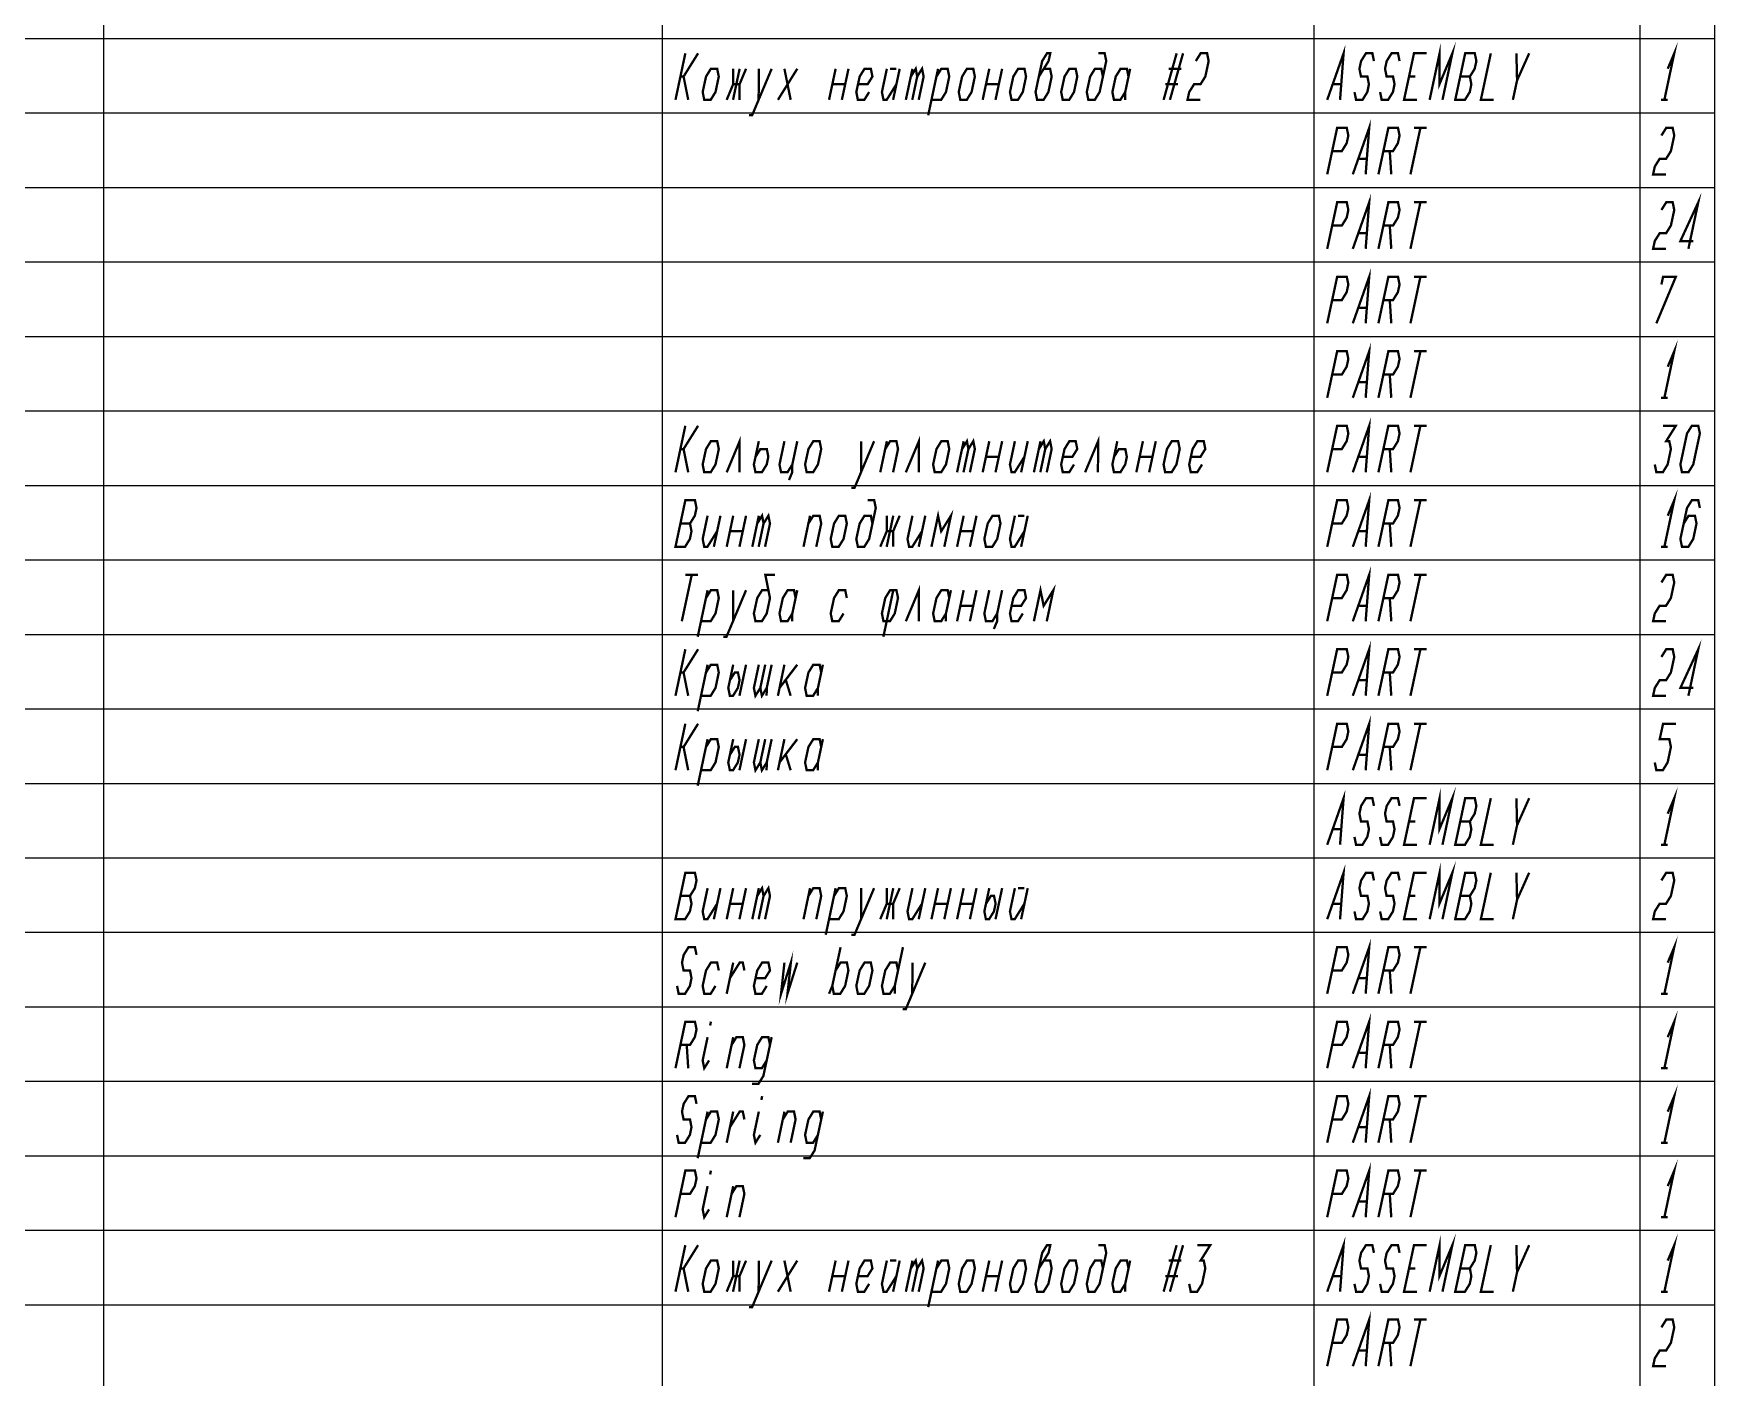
# Model space of a CAD drawing. Header units: millimetres. Extents: x -156 to 206, y -956 to 292.
# Drawn here: x 24.5 to 205, y -339.8 to -195.4 of the extents above; entities that cross this region are included whole.
import ezdxf

# ---------------------------------------------------------------- set-up
doc = ezdxf.new("R2010")
doc.units = ezdxf.units.MM
doc.header["$LTSCALE"] = 19.36
doc.layers.get('0').update_dxf_attribs({"linetype": 'CONTINUOUS'})

msp = doc.modelspace()

# ---------------------------------------------------------------- linework, layer by layer
at = {"color": 7, "linetype": 'CONTINUOUS'}
for p, q in [((92, 292), (92, -956)), ((162, 292), (162, -956)), ((197, 292), (197, -956)), ((205, 292), (205, -956)), ((32, 268), (32, -956)), ((205, -196), (-156, -196)), ((205, -204), (-156, -204)), ((205, -212), (-156, -212)), ((205, -220), (-156, -220)), ((205, -228), (-156, -228)), ((205, -236), (-156, -236)), ((205, -244), (-156, -244)), ((205, -252), (-156, -252)), ((205, -260), (-156, -260)), ((205, -268), (-156, -268)), ((205, -276), (-156, -276)), ((205, -284), (-156, -284)), ((205, -292), (-156, -292)), ((205, -300), (-156, -300)), ((205, -308), (-156, -308)), ((205, -316), (-156, -316)), ((205, -324), (-156, -324)), ((205, -332), (-156, -332))]:
    msp.add_line(p, q, dxfattribs=at)
at = {"color": 2, "linetype": 'CONTINUOUS', "const_width": 0.25}
for points in [[(163.42, -202.56), (165.18, -197.56), (164.8, -202.56)], [(174.42, -202.56), (175.49, -197.56), (175.47, -200.89), (176.86, -197.56), (175.8, -202.56)], [(199.99, -199.22), (200.69, -197.56), (199.63, -202.56)], [(93.43, -202.56), (94.49, -197.56)], [(93.96, -200.06), (94.3, -200.06), (95.86, -197.56)], [(132.46, -200.06), (133.5, -198.39), (133.68, -197.56), (133.33, -197.56), (132.81, -198.39), (132.1, -201.72), (132.27, -202.56), (132.96, -202.56), (133.48, -201.72), (133.83, -200.06), (133.66, -199.22), (132.98, -199.22)], [(139.33, -200.06), (139.16, -199.22), (138.48, -199.22), (137.96, -200.06), (137.6, -201.72), (137.77, -202.56), (138.46, -202.56), (138.98, -201.72), (139.69, -198.39), (139.52, -197.56), (138.83, -197.56)], [(145.85, -202.56), (147.25, -197.56)], [(146.53, -202.56), (147.94, -197.56)], [(149.31, -198.39), (149.83, -197.56), (150.52, -197.56), (150.69, -198.39), (150.33, -200.06), (149.81, -200.89), (149.12, -200.89), (148.6, -201.72), (148.42, -202.56), (149.8, -202.56)], [(166.35, -201.72), (166.52, -202.56), (167.21, -202.56), (167.73, -201.72), (167.9, -200.89), (167.74, -200.06), (167.05, -200.06), (166.88, -199.22), (167.06, -198.39), (167.58, -197.56), (168.27, -197.56), (168.44, -198.39)], [(169.1, -201.72), (169.27, -202.56), (169.96, -202.56), (170.48, -201.72), (170.65, -200.89), (170.49, -200.06), (169.8, -200.06), (169.63, -199.22), (169.81, -198.39), (170.33, -197.56), (171.02, -197.56), (171.19, -198.39)], [(174.11, -197.56), (172.74, -197.56), (171.67, -202.56), (173.05, -202.56)], [(177.17, -202.56), (178.21, -202.56), (178.73, -201.72), (178.9, -200.89), (178.74, -200.06), (179.26, -199.22), (179.44, -198.39), (179.27, -197.56), (178.24, -197.56), (177.17, -202.56)], [(180.99, -197.56), (179.92, -202.56), (181.3, -202.56)], [(183.74, -197.56), (183.81, -200.47), (185.11, -197.56)], [(94.8, -202.56), (94.3, -200.06)], [(96.35, -201.72), (96.52, -202.56), (97.21, -202.56), (97.73, -201.72), (98.08, -200.06), (97.91, -199.22), (97.23, -199.22), (96.71, -200.06), (96.35, -201.72)], [(98.93, -202.56), (99.62, -200.89), (99.63, -199.22)], [(100.32, -199.22), (99.61, -202.56)], [(101.01, -199.22), (100.31, -200.89), (100.3, -202.56)], [(101.32, -204.22), (101.66, -204.22), (103.76, -199.22)], [(102.38, -199.22), (102.36, -202.56)], [(104.43, -202.56), (106.51, -199.22)], [(105.13, -199.22), (105.8, -202.56)], [(109.92, -202.56), (110.63, -199.22)], [(112.01, -199.22), (111.3, -202.56)], [(113.03, -200.89), (114.06, -200.89), (114.58, -200.06), (114.41, -199.22), (113.73, -199.22), (113.21, -200.06), (112.85, -201.72), (113.02, -202.56), (113.71, -202.56), (114.23, -201.72)], [(116.13, -199.22), (115.6, -201.72), (115.77, -202.56), (116.11, -202.56), (117.15, -200.89)], [(116.48, -199.22), (117.16, -199.22)], [(117.51, -199.22), (116.8, -202.56)], [(118.17, -202.56), (118.88, -199.22)], [(118.71, -200.06), (119.23, -199.22), (119.39, -200.06), (118.86, -202.56)], [(119.39, -200.06), (119.91, -199.22), (120.08, -200.06), (119.55, -202.56)], [(120.57, -204.22), (121.63, -199.22)], [(120.92, -202.56), (121.96, -202.56), (122.48, -201.72), (122.83, -200.06), (122.66, -199.22), (121.98, -199.22), (121.46, -200.06)], [(123.85, -201.72), (124.02, -202.56), (124.71, -202.56), (125.23, -201.72), (125.58, -200.06), (125.41, -199.22), (124.73, -199.22), (124.21, -200.06), (123.85, -201.72)], [(126.42, -202.56), (127.13, -199.22)], [(128.51, -199.22), (127.8, -202.56)], [(129.35, -201.72), (129.52, -202.56), (130.21, -202.56), (130.73, -201.72), (131.08, -200.06), (130.91, -199.22), (130.23, -199.22), (129.71, -200.06), (129.35, -201.72)], [(134.85, -201.72), (135.02, -202.56), (135.71, -202.56), (136.23, -201.72), (136.58, -200.06), (136.41, -199.22), (135.73, -199.22), (135.21, -200.06), (134.85, -201.72)], [(142.08, -200.06), (141.91, -199.22), (141.23, -199.22), (140.71, -200.06), (140.35, -201.72), (140.52, -202.56), (141.21, -202.56), (141.73, -201.72)], [(142.26, -199.22), (141.73, -201.72), (141.72, -202.56)], [(146.38, -199.22), (147.76, -199.22)], [(172.21, -200.06), (172.89, -200.06)], [(177.71, -200.06), (178.74, -200.06)], [(183.81, -200.47), (183.36, -202.56)], [(99.62, -200.89), (100.31, -200.89)], [(110.28, -200.89), (111.65, -200.89)], [(126.78, -200.89), (128.15, -200.89)], [(146.03, -200.89), (147.4, -200.89)], [(164.12, -200.89), (164.81, -200.89)], [(199.28, -202.56), (199.97, -202.56)], [(163.42, -210.56), (164.49, -205.56), (165.52, -205.56), (165.69, -206.39), (165.51, -207.22), (164.99, -208.06), (163.96, -208.06)], [(166.17, -210.56), (167.93, -205.56), (167.55, -210.56)], [(168.92, -210.56), (169.99, -205.56), (171.02, -205.56), (171.19, -206.39), (171.01, -207.22), (170.49, -208.06), (169.46, -208.06)], [(173.43, -205.56), (172.36, -210.56)], [(172.74, -205.56), (174.11, -205.56)], [(199.31, -206.39), (199.83, -205.56), (200.52, -205.56), (200.69, -206.39), (200.33, -208.06), (199.81, -208.89), (199.12, -208.89), (198.6, -209.72), (198.42, -210.56), (199.8, -210.56)], [(166.87, -208.89), (167.56, -208.89)], [(170.14, -208.06), (170.3, -210.56)], [(166.17, -218.56), (167.93, -213.56), (167.55, -218.56)], [(202.21, -218.56), (203.27, -213.56), (201.35, -217.72), (202.73, -217.72)], [(163.42, -218.56), (164.49, -213.56), (165.52, -213.56), (165.69, -214.39), (165.51, -215.22), (164.99, -216.06), (163.96, -216.06)], [(168.92, -218.56), (169.99, -213.56), (171.02, -213.56), (171.19, -214.39), (171.01, -215.22), (170.49, -216.06), (169.46, -216.06)], [(173.43, -213.56), (172.36, -218.56)], [(172.74, -213.56), (174.11, -213.56)], [(199.31, -214.39), (199.83, -213.56), (200.52, -213.56), (200.69, -214.39), (200.33, -216.06), (199.81, -216.89), (199.12, -216.89), (198.6, -217.72), (198.42, -218.56), (199.8, -218.56)], [(170.14, -216.06), (170.3, -218.56)], [(166.87, -216.89), (167.56, -216.89)], [(163.42, -226.56), (164.49, -221.56), (165.52, -221.56), (165.69, -222.39), (165.51, -223.22), (164.99, -224.06), (163.96, -224.06)], [(166.17, -226.56), (167.93, -221.56), (167.55, -226.56)], [(168.92, -226.56), (169.99, -221.56), (171.02, -221.56), (171.19, -222.39), (171.01, -223.22), (170.49, -224.06), (169.46, -224.06)], [(173.43, -221.56), (172.36, -226.56)], [(172.74, -221.56), (174.11, -221.56)], [(198.77, -226.56), (200.86, -221.56), (199.49, -221.56), (199.31, -222.39)], [(166.87, -224.89), (167.56, -224.89)], [(170.14, -224.06), (170.3, -226.56)], [(166.17, -234.56), (167.93, -229.56), (167.55, -234.56)], [(199.99, -231.22), (200.69, -229.56), (199.63, -234.56)], [(163.42, -234.56), (164.49, -229.56), (165.52, -229.56), (165.69, -230.39), (165.51, -231.22), (164.99, -232.06), (163.96, -232.06)], [(168.92, -234.56), (169.99, -229.56), (171.02, -229.56), (171.19, -230.39), (171.01, -231.22), (170.49, -232.06), (169.46, -232.06)], [(173.43, -229.56), (172.36, -234.56)], [(172.74, -229.56), (174.11, -229.56)], [(166.87, -232.89), (167.56, -232.89)], [(170.14, -232.06), (170.3, -234.56)], [(199.28, -234.56), (199.97, -234.56)], [(93.43, -242.56), (94.49, -237.56)], [(93.96, -240.06), (94.3, -240.06), (95.86, -237.56)], [(163.42, -242.56), (164.49, -237.56), (165.52, -237.56), (165.69, -238.39), (165.51, -239.22), (164.99, -240.06), (163.96, -240.06)], [(166.17, -242.56), (167.93, -237.56), (167.55, -242.56)], [(168.92, -242.56), (169.99, -237.56), (171.02, -237.56), (171.19, -238.39), (171.01, -239.22), (170.49, -240.06), (169.46, -240.06)], [(173.43, -237.56), (172.36, -242.56)], [(172.74, -237.56), (174.11, -237.56)], [(199.49, -237.56), (200.86, -237.56), (199.82, -239.22), (200.16, -239.22), (200.33, -240.06), (199.98, -241.72), (199.46, -242.56), (198.77, -242.56), (198.6, -241.72)], [(201.52, -242.56), (201.35, -241.72), (202.06, -238.39), (202.58, -237.56), (203.27, -237.56), (203.44, -238.39), (202.73, -241.72), (202.21, -242.56), (201.52, -242.56)], [(94.8, -242.56), (94.3, -240.06)], [(96.35, -241.72), (96.52, -242.56), (97.21, -242.56), (97.73, -241.72), (98.08, -240.06), (97.91, -239.22), (97.23, -239.22), (96.71, -240.06), (96.35, -241.72)], [(98.93, -242.56), (100.32, -239.22), (100.3, -242.56)], [(102.38, -239.22), (101.85, -241.72), (102.02, -242.56), (102.71, -242.56), (103.23, -241.72), (103.4, -240.89), (103.24, -240.06), (102.55, -240.06), (102.03, -240.89)], [(105.13, -239.22), (104.6, -241.72), (104.77, -242.56), (105.46, -242.56), (105.98, -241.72), (105.97, -242.56), (105.62, -243.39)], [(106.51, -239.22), (105.98, -241.72)], [(107.35, -241.72), (107.52, -242.56), (108.21, -242.56), (108.73, -241.72), (109.08, -240.06), (108.91, -239.22), (108.23, -239.22), (107.71, -240.06), (107.35, -241.72)], [(112.32, -244.22), (112.66, -244.22), (114.76, -239.22)], [(113.38, -239.22), (113.36, -242.56)], [(115.42, -242.56), (116.13, -239.22)], [(115.96, -240.06), (116.48, -239.22), (117.16, -239.22), (117.33, -240.06), (116.8, -242.56)], [(118.17, -242.56), (119.57, -239.22), (119.55, -242.56)], [(121.1, -241.72), (121.27, -242.56), (121.96, -242.56), (122.48, -241.72), (122.83, -240.06), (122.66, -239.22), (121.98, -239.22), (121.46, -240.06), (121.1, -241.72)], [(123.67, -242.56), (124.38, -239.22)], [(124.21, -240.06), (124.73, -239.22), (124.89, -240.06), (124.36, -242.56)], [(124.89, -240.06), (125.41, -239.22), (125.58, -240.06), (125.05, -242.56)], [(126.42, -242.56), (127.13, -239.22)], [(128.51, -239.22), (127.8, -242.56)], [(129.88, -239.22), (129.35, -241.72), (129.52, -242.56), (129.86, -242.56), (130.9, -240.89)], [(131.26, -239.22), (130.55, -242.56)], [(131.92, -242.56), (132.63, -239.22)], [(132.46, -240.06), (132.98, -239.22), (133.14, -240.06), (132.61, -242.56)], [(133.14, -240.06), (133.66, -239.22), (133.83, -240.06), (133.3, -242.56)], [(135.03, -240.89), (136.06, -240.89), (136.58, -240.06), (136.41, -239.22), (135.73, -239.22), (135.21, -240.06), (134.85, -241.72), (135.02, -242.56), (135.71, -242.56), (136.23, -241.72)], [(137.42, -242.56), (138.82, -239.22), (138.8, -242.56)], [(140.88, -239.22), (140.35, -241.72), (140.52, -242.56), (141.21, -242.56), (141.73, -241.72), (141.9, -240.89), (141.74, -240.06), (141.05, -240.06), (140.53, -240.89)], [(142.92, -242.56), (143.63, -239.22)], [(145.01, -239.22), (144.3, -242.56)], [(145.85, -241.72), (146.02, -242.56), (146.71, -242.56), (147.23, -241.72), (147.58, -240.06), (147.41, -239.22), (146.73, -239.22), (146.21, -240.06), (145.85, -241.72)], [(148.78, -240.89), (149.81, -240.89), (150.33, -240.06), (150.16, -239.22), (149.48, -239.22), (148.96, -240.06), (148.6, -241.72), (148.77, -242.56), (149.46, -242.56), (149.98, -241.72)], [(170.14, -240.06), (170.3, -242.56)], [(126.78, -240.89), (128.15, -240.89)], [(143.28, -240.89), (144.65, -240.89)], [(166.87, -240.89), (167.56, -240.89)], [(93.43, -250.56), (94.46, -250.56), (94.98, -249.72), (95.15, -248.89), (94.99, -248.06), (95.51, -247.22), (95.69, -246.39), (95.52, -245.56), (94.49, -245.56), (93.43, -250.56)], [(114.58, -248.06), (114.41, -247.22), (113.73, -247.22), (113.21, -248.06), (112.85, -249.72), (113.02, -250.56), (113.71, -250.56), (114.23, -249.72), (114.94, -246.39), (114.77, -245.56), (114.08, -245.56)], [(163.42, -250.56), (164.49, -245.56), (165.52, -245.56), (165.69, -246.39), (165.51, -247.22), (164.99, -248.06), (163.96, -248.06)], [(166.17, -250.56), (167.93, -245.56), (167.55, -250.56)], [(168.92, -250.56), (169.99, -245.56), (171.02, -245.56), (171.19, -246.39), (171.01, -247.22), (170.49, -248.06), (169.46, -248.06)], [(173.43, -245.56), (172.36, -250.56)], [(172.74, -245.56), (174.11, -245.56)], [(199.99, -247.22), (200.69, -245.56), (199.63, -250.56)], [(203.44, -246.39), (203.27, -245.56), (202.58, -245.56), (202.06, -246.39), (201.35, -249.72), (201.52, -250.56), (202.21, -250.56), (202.73, -249.72), (203.08, -248.06), (202.91, -247.22), (202.23, -247.22), (201.71, -248.06)], [(96.88, -247.22), (96.35, -249.72), (96.52, -250.56), (96.86, -250.56), (97.9, -248.89)], [(98.26, -247.22), (97.55, -250.56)], [(98.93, -250.56), (99.63, -247.22)], [(101.01, -247.22), (100.3, -250.56)], [(101.68, -250.56), (102.38, -247.22)], [(102.21, -248.06), (102.73, -247.22), (102.89, -248.06), (102.36, -250.56)], [(102.89, -248.06), (103.41, -247.22), (103.58, -248.06), (103.05, -250.56)], [(107.18, -250.56), (107.88, -247.22)], [(107.71, -248.06), (108.23, -247.22), (108.91, -247.22), (109.08, -248.06), (108.55, -250.56)], [(110.1, -249.72), (110.27, -250.56), (110.96, -250.56), (111.48, -249.72), (111.83, -248.06), (111.66, -247.22), (110.98, -247.22), (110.46, -248.06), (110.1, -249.72)], [(115.42, -250.56), (116.12, -248.89), (116.13, -247.22)], [(116.82, -247.22), (116.11, -250.56)], [(117.51, -247.22), (116.81, -248.89), (116.8, -250.56)], [(118.88, -247.22), (118.35, -249.72), (118.52, -250.56), (118.86, -250.56), (119.9, -248.89)], [(120.26, -247.22), (119.55, -250.56)], [(120.92, -250.56), (121.63, -247.22), (121.97, -248.89), (123.01, -247.22), (122.3, -250.56)], [(123.67, -250.56), (124.38, -247.22)], [(125.76, -247.22), (125.05, -250.56)], [(126.6, -249.72), (126.77, -250.56), (127.46, -250.56), (127.98, -249.72), (128.33, -248.06), (128.16, -247.22), (127.48, -247.22), (126.96, -248.06), (126.6, -249.72)], [(129.88, -247.22), (129.35, -249.72), (129.52, -250.56), (129.86, -250.56), (130.9, -248.89)], [(130.23, -247.22), (130.91, -247.22)], [(131.26, -247.22), (130.55, -250.56)], [(93.96, -248.06), (94.99, -248.06)], [(99.28, -248.89), (100.65, -248.89)], [(116.12, -248.89), (116.81, -248.89)], [(124.03, -248.89), (125.4, -248.89)], [(166.87, -248.89), (167.56, -248.89)], [(170.14, -248.06), (170.3, -250.56)], [(199.28, -250.56), (199.97, -250.56)], [(166.17, -258.56), (167.93, -253.56), (167.55, -258.56)], [(95.18, -253.56), (94.11, -258.56)], [(94.49, -253.56), (95.86, -253.56)], [(103.41, -255.22), (102.73, -255.22), (102.21, -256.06), (101.85, -257.72), (102.02, -258.56), (102.71, -258.56), (103.23, -257.72), (103.58, -256.06), (103.08, -253.56), (104.11, -253.56)], [(163.42, -258.56), (164.49, -253.56), (165.52, -253.56), (165.69, -254.39), (165.51, -255.22), (164.99, -256.06), (163.96, -256.06)], [(168.92, -258.56), (169.99, -253.56), (171.02, -253.56), (171.19, -254.39), (171.01, -255.22), (170.49, -256.06), (169.46, -256.06)], [(173.43, -253.56), (172.36, -258.56)], [(172.74, -253.56), (174.11, -253.56)], [(199.31, -254.39), (199.83, -253.56), (200.52, -253.56), (200.69, -254.39), (200.33, -256.06), (199.81, -256.89), (199.12, -256.89), (198.6, -257.72), (198.42, -258.56), (199.8, -258.56)], [(95.82, -260.22), (96.88, -255.22)], [(96.18, -258.56), (97.21, -258.56), (97.73, -257.72), (98.08, -256.06), (97.91, -255.22), (97.23, -255.22), (96.71, -256.06)], [(98.57, -260.22), (98.91, -260.22), (101.01, -255.22)], [(99.63, -255.22), (99.61, -258.56)], [(106.33, -256.06), (106.16, -255.22), (105.48, -255.22), (104.96, -256.06), (104.6, -257.72), (104.77, -258.56), (105.46, -258.56), (105.98, -257.72)], [(106.51, -255.22), (105.98, -257.72), (105.97, -258.56)], [(111.83, -256.06), (111.66, -255.22), (110.98, -255.22), (110.46, -256.06), (110.1, -257.72), (110.27, -258.56), (110.96, -258.56), (111.48, -257.72)], [(115.6, -257.72), (115.77, -258.56), (116.46, -258.56), (116.98, -257.72), (117.33, -256.06), (117.16, -255.22), (116.48, -255.22), (115.96, -256.06), (115.6, -257.72)], [(116.82, -255.22), (115.76, -260.22)], [(118.17, -258.56), (119.57, -255.22), (119.55, -258.56)], [(122.83, -256.06), (122.66, -255.22), (121.98, -255.22), (121.46, -256.06), (121.1, -257.72), (121.27, -258.56), (121.96, -258.56), (122.48, -257.72)], [(123.01, -255.22), (122.48, -257.72), (122.47, -258.56)], [(123.67, -258.56), (124.38, -255.22)], [(125.76, -255.22), (125.05, -258.56)], [(127.13, -255.22), (126.6, -257.72), (126.77, -258.56), (127.46, -258.56), (127.98, -257.72), (127.97, -258.56), (127.62, -259.39)], [(128.51, -255.22), (127.98, -257.72)], [(129.53, -256.89), (130.56, -256.89), (131.08, -256.06), (130.91, -255.22), (130.23, -255.22), (129.71, -256.06), (129.35, -257.72), (129.52, -258.56), (130.21, -258.56), (130.73, -257.72)], [(131.92, -258.56), (132.63, -255.22), (132.97, -256.89), (134.01, -255.22), (133.3, -258.56)], [(170.14, -256.06), (170.3, -258.56)], [(124.03, -256.89), (125.4, -256.89)], [(166.87, -256.89), (167.56, -256.89)], [(93.43, -266.56), (94.49, -261.56)], [(93.96, -264.06), (94.3, -264.06), (95.86, -261.56)], [(163.42, -266.56), (164.49, -261.56), (165.52, -261.56), (165.69, -262.39), (165.51, -263.22), (164.99, -264.06), (163.96, -264.06)], [(166.17, -266.56), (167.93, -261.56), (167.55, -266.56)], [(168.92, -266.56), (169.99, -261.56), (171.02, -261.56), (171.19, -262.39), (171.01, -263.22), (170.49, -264.06), (169.46, -264.06)], [(173.43, -261.56), (172.36, -266.56)], [(172.74, -261.56), (174.11, -261.56)], [(199.31, -262.39), (199.83, -261.56), (200.52, -261.56), (200.69, -262.39), (200.33, -264.06), (199.81, -264.89), (199.12, -264.89), (198.6, -265.72), (198.42, -266.56), (199.8, -266.56)], [(202.21, -266.56), (203.27, -261.56), (201.35, -265.72), (202.73, -265.72)], [(95.82, -268.22), (96.88, -263.22)], [(96.18, -266.56), (97.21, -266.56), (97.73, -265.72), (98.08, -264.06), (97.91, -263.22), (97.23, -263.22), (96.71, -264.06)], [(99.63, -263.22), (99.1, -265.72), (99.27, -266.56), (99.61, -266.56), (100.13, -265.72), (100.31, -264.89), (100.14, -264.06), (99.8, -264.06), (99.28, -264.89)], [(101.01, -263.22), (100.3, -266.56)], [(102.38, -263.22), (101.85, -265.72), (102.02, -266.56), (102.54, -265.72), (102.71, -266.56), (103.23, -265.72), (103.76, -263.22)], [(103.07, -263.22), (102.54, -265.72)], [(105.13, -263.22), (104.43, -266.56)], [(104.6, -265.72), (106.51, -263.22)], [(109.08, -264.06), (108.91, -263.22), (108.23, -263.22), (107.71, -264.06), (107.35, -265.72), (107.52, -266.56), (108.21, -266.56), (108.73, -265.72)], [(109.26, -263.22), (108.73, -265.72), (108.72, -266.56)], [(94.8, -266.56), (94.3, -264.06)], [(105.29, -264.89), (105.8, -266.56)], [(166.87, -264.89), (167.56, -264.89)], [(170.14, -264.06), (170.3, -266.56)], [(103.23, -265.72), (103.22, -266.56)], [(166.17, -274.56), (167.93, -269.56), (167.55, -274.56)], [(93.43, -274.56), (94.49, -269.56)], [(93.96, -272.06), (94.3, -272.06), (95.86, -269.56)], [(163.42, -274.56), (164.49, -269.56), (165.52, -269.56), (165.69, -270.39), (165.51, -271.22), (164.99, -272.06), (163.96, -272.06)], [(168.92, -274.56), (169.99, -269.56), (171.02, -269.56), (171.19, -270.39), (171.01, -271.22), (170.49, -272.06), (169.46, -272.06)], [(173.43, -269.56), (172.36, -274.56)], [(172.74, -269.56), (174.11, -269.56)], [(198.6, -273.72), (198.77, -274.56), (199.46, -274.56), (199.98, -273.72), (200.33, -272.06), (200.16, -271.22), (199.13, -271.22), (199.49, -269.56), (200.86, -269.56)], [(94.8, -274.56), (94.3, -272.06)], [(95.82, -276.22), (96.88, -271.22)], [(96.18, -274.56), (97.21, -274.56), (97.73, -273.72), (98.08, -272.06), (97.91, -271.22), (97.23, -271.22), (96.71, -272.06)], [(99.63, -271.22), (99.1, -273.72), (99.27, -274.56), (99.61, -274.56), (100.13, -273.72), (100.31, -272.89), (100.14, -272.06), (99.8, -272.06), (99.28, -272.89)], [(101.01, -271.22), (100.3, -274.56)], [(102.38, -271.22), (101.85, -273.72), (102.02, -274.56), (102.54, -273.72), (102.71, -274.56), (103.23, -273.72), (103.76, -271.22)], [(103.07, -271.22), (102.54, -273.72)], [(105.13, -271.22), (104.43, -274.56)], [(104.6, -273.72), (106.51, -271.22)], [(109.08, -272.06), (108.91, -271.22), (108.23, -271.22), (107.71, -272.06), (107.35, -273.72), (107.52, -274.56), (108.21, -274.56), (108.73, -273.72)], [(109.26, -271.22), (108.73, -273.72), (108.72, -274.56)], [(170.14, -272.06), (170.3, -274.56)], [(103.23, -273.72), (103.22, -274.56)], [(105.29, -272.89), (105.8, -274.56)], [(166.87, -272.89), (167.56, -272.89)], [(163.42, -282.56), (165.18, -277.56), (164.8, -282.56)], [(166.35, -281.72), (166.52, -282.56), (167.21, -282.56), (167.73, -281.72), (167.9, -280.89), (167.74, -280.06), (167.05, -280.06), (166.88, -279.22), (167.06, -278.39), (167.58, -277.56), (168.27, -277.56), (168.44, -278.39)], [(169.1, -281.72), (169.27, -282.56), (169.96, -282.56), (170.48, -281.72), (170.65, -280.89), (170.49, -280.06), (169.8, -280.06), (169.63, -279.22), (169.81, -278.39), (170.33, -277.56), (171.02, -277.56), (171.19, -278.39)], [(174.11, -277.56), (172.74, -277.56), (171.67, -282.56), (173.05, -282.56)], [(174.42, -282.56), (175.49, -277.56), (175.47, -280.89), (176.86, -277.56), (175.8, -282.56)], [(177.17, -282.56), (178.21, -282.56), (178.73, -281.72), (178.9, -280.89), (178.74, -280.06), (179.26, -279.22), (179.44, -278.39), (179.27, -277.56), (178.24, -277.56), (177.17, -282.56)], [(180.99, -277.56), (179.92, -282.56), (181.3, -282.56)], [(183.74, -277.56), (183.81, -280.47), (185.11, -277.56)], [(199.99, -279.22), (200.69, -277.56), (199.63, -282.56)], [(164.12, -280.89), (164.81, -280.89)], [(172.21, -280.06), (172.89, -280.06)], [(177.71, -280.06), (178.74, -280.06)], [(183.81, -280.47), (183.36, -282.56)], [(199.28, -282.56), (199.97, -282.56)], [(163.42, -290.56), (165.18, -285.56), (164.8, -290.56)], [(174.42, -290.56), (175.49, -285.56), (175.47, -288.89), (176.86, -285.56), (175.8, -290.56)], [(93.43, -290.56), (94.46, -290.56), (94.98, -289.72), (95.15, -288.89), (94.99, -288.06), (95.51, -287.22), (95.69, -286.39), (95.52, -285.56), (94.49, -285.56), (93.43, -290.56)], [(102.21, -288.06), (102.73, -287.22), (102.89, -288.06), (102.36, -290.56)], [(102.89, -288.06), (103.41, -287.22), (103.58, -288.06), (103.05, -290.56)], [(166.35, -289.72), (166.52, -290.56), (167.21, -290.56), (167.73, -289.72), (167.9, -288.89), (167.74, -288.06), (167.05, -288.06), (166.88, -287.22), (167.06, -286.39), (167.58, -285.56), (168.27, -285.56), (168.44, -286.39)], [(169.1, -289.72), (169.27, -290.56), (169.96, -290.56), (170.48, -289.72), (170.65, -288.89), (170.49, -288.06), (169.8, -288.06), (169.63, -287.22), (169.81, -286.39), (170.33, -285.56), (171.02, -285.56), (171.19, -286.39)], [(174.11, -285.56), (172.74, -285.56), (171.67, -290.56), (173.05, -290.56)], [(177.17, -290.56), (178.21, -290.56), (178.73, -289.72), (178.9, -288.89), (178.74, -288.06), (179.26, -287.22), (179.44, -286.39), (179.27, -285.56), (178.24, -285.56), (177.17, -290.56)], [(180.99, -285.56), (179.92, -290.56), (181.3, -290.56)], [(183.74, -285.56), (183.81, -288.47), (185.11, -285.56)], [(199.31, -286.39), (199.83, -285.56), (200.52, -285.56), (200.69, -286.39), (200.33, -288.06), (199.81, -288.89), (199.12, -288.89), (198.6, -289.72), (198.42, -290.56), (199.8, -290.56)], [(93.96, -288.06), (94.99, -288.06)], [(96.88, -287.22), (96.35, -289.72), (96.52, -290.56), (96.86, -290.56), (97.9, -288.89)], [(98.26, -287.22), (97.55, -290.56)], [(98.93, -290.56), (99.63, -287.22)], [(99.28, -288.89), (100.65, -288.89)], [(101.01, -287.22), (100.3, -290.56)], [(101.68, -290.56), (102.38, -287.22)], [(107.18, -290.56), (107.88, -287.22)], [(107.71, -288.06), (108.23, -287.22), (108.91, -287.22), (109.08, -288.06), (108.55, -290.56)], [(109.57, -292.22), (110.63, -287.22)], [(109.92, -290.56), (110.96, -290.56), (111.48, -289.72), (111.83, -288.06), (111.66, -287.22), (110.98, -287.22), (110.46, -288.06)], [(112.32, -292.22), (112.66, -292.22), (114.76, -287.22)], [(113.38, -287.22), (113.36, -290.56)], [(115.42, -290.56), (116.12, -288.89), (116.13, -287.22)], [(116.82, -287.22), (116.11, -290.56)], [(116.12, -288.89), (116.81, -288.89)], [(117.51, -287.22), (116.81, -288.89), (116.8, -290.56)], [(118.88, -287.22), (118.35, -289.72), (118.52, -290.56), (118.86, -290.56), (119.9, -288.89)], [(120.26, -287.22), (119.55, -290.56)], [(120.92, -290.56), (121.63, -287.22)], [(121.28, -288.89), (122.65, -288.89)], [(123.01, -287.22), (122.3, -290.56)], [(123.67, -290.56), (124.38, -287.22)], [(124.03, -288.89), (125.4, -288.89)], [(125.76, -287.22), (125.05, -290.56)], [(127.13, -287.22), (126.6, -289.72), (126.77, -290.56), (127.11, -290.56), (127.63, -289.72), (127.81, -288.89), (127.64, -288.06), (127.3, -288.06), (126.78, -288.89)], [(128.51, -287.22), (127.8, -290.56)], [(129.88, -287.22), (129.35, -289.72), (129.52, -290.56), (129.86, -290.56), (130.9, -288.89)], [(130.23, -287.22), (130.91, -287.22)], [(131.26, -287.22), (130.55, -290.56)], [(164.12, -288.89), (164.81, -288.89)], [(172.21, -288.06), (172.89, -288.06)], [(177.71, -288.06), (178.74, -288.06)], [(183.81, -288.47), (183.36, -290.56)], [(199.99, -295.22), (200.69, -293.56), (199.63, -298.56)], [(93.6, -297.72), (93.77, -298.56), (94.46, -298.56), (94.98, -297.72), (95.15, -296.89), (94.99, -296.06), (94.3, -296.06), (94.13, -295.22), (94.31, -294.39), (94.83, -293.56), (95.52, -293.56), (95.69, -294.39)], [(105.13, -295.22), (104.77, -298.56), (105.82, -295.22), (105.46, -298.56), (106.51, -295.22)], [(109.92, -298.56), (110.27, -297.72), (111.16, -293.56)], [(117.86, -293.56), (116.98, -297.72), (116.97, -298.56)], [(163.42, -298.56), (164.49, -293.56), (165.52, -293.56), (165.69, -294.39), (165.51, -295.22), (164.99, -296.06), (163.96, -296.06)], [(166.17, -298.56), (167.93, -293.56), (167.55, -298.56)], [(168.92, -298.56), (169.99, -293.56), (171.02, -293.56), (171.19, -294.39), (171.01, -295.22), (170.49, -296.06), (169.46, -296.06)], [(173.43, -293.56), (172.36, -298.56)], [(172.74, -293.56), (174.11, -293.56)], [(98.08, -296.06), (97.91, -295.22), (97.23, -295.22), (96.71, -296.06), (96.35, -297.72), (96.52, -298.56), (97.21, -298.56), (97.73, -297.72)], [(98.93, -298.56), (99.63, -295.22)], [(99.28, -296.89), (100.32, -295.22), (100.66, -295.22), (100.83, -296.06)], [(102.03, -296.89), (103.06, -296.89), (103.58, -296.06), (103.41, -295.22), (102.73, -295.22), (102.21, -296.06), (101.85, -297.72), (102.02, -298.56), (102.71, -298.56), (103.23, -297.72)], [(110.27, -297.72), (110.44, -298.56), (111.13, -298.56), (111.65, -297.72), (112, -296.06), (111.84, -295.22), (111.15, -295.22), (110.63, -296.06)], [(112.85, -297.72), (113.02, -298.56), (113.71, -298.56), (114.23, -297.72), (114.58, -296.06), (114.41, -295.22), (113.73, -295.22), (113.21, -296.06), (112.85, -297.72)], [(117.33, -296.06), (117.16, -295.22), (116.48, -295.22), (115.96, -296.06), (115.6, -297.72), (115.77, -298.56), (116.46, -298.56), (116.98, -297.72)], [(117.82, -300.22), (118.16, -300.22), (120.26, -295.22)], [(118.88, -295.22), (118.86, -298.56)], [(170.14, -296.06), (170.3, -298.56)], [(166.87, -296.89), (167.56, -296.89)], [(199.28, -298.56), (199.97, -298.56)], [(93.43, -306.56), (94.49, -301.56), (95.52, -301.56), (95.69, -302.39), (95.51, -303.22), (94.99, -304.06), (93.96, -304.06)], [(97.24, -301.56), (97.15, -301.97)], [(163.42, -306.56), (164.49, -301.56), (165.52, -301.56), (165.69, -302.39), (165.51, -303.22), (164.99, -304.06), (163.96, -304.06)], [(166.17, -306.56), (167.93, -301.56), (167.55, -306.56)], [(168.92, -306.56), (169.99, -301.56), (171.02, -301.56), (171.19, -302.39), (171.01, -303.22), (170.49, -304.06), (169.46, -304.06)], [(173.43, -301.56), (172.36, -306.56)], [(172.74, -301.56), (174.11, -301.56)], [(199.99, -303.22), (200.69, -301.56), (199.63, -306.56)], [(96.88, -303.22), (96.35, -305.72), (96.52, -306.56), (97.04, -305.72)], [(98.93, -306.56), (99.63, -303.22)], [(99.46, -304.06), (99.98, -303.22), (100.66, -303.22), (100.83, -304.06), (100.3, -306.56)], [(103.76, -303.22), (102.87, -307.39), (102.35, -308.22), (101.66, -308.22)], [(103.58, -304.06), (103.41, -303.22), (102.73, -303.22), (102.21, -304.06), (101.85, -305.72), (102.02, -306.56), (102.71, -306.56), (103.23, -305.72)], [(94.64, -304.06), (94.8, -306.56)], [(166.87, -304.89), (167.56, -304.89)], [(170.14, -304.06), (170.3, -306.56)], [(199.28, -306.56), (199.97, -306.56)], [(166.17, -314.56), (167.93, -309.56), (167.55, -314.56)], [(199.99, -311.22), (200.69, -309.56), (199.63, -314.56)], [(93.6, -313.72), (93.77, -314.56), (94.46, -314.56), (94.98, -313.72), (95.15, -312.89), (94.99, -312.06), (94.3, -312.06), (94.13, -311.22), (94.31, -310.39), (94.83, -309.56), (95.52, -309.56), (95.69, -310.39)], [(102.74, -309.56), (102.65, -309.97)], [(163.42, -314.56), (164.49, -309.56), (165.52, -309.56), (165.69, -310.39), (165.51, -311.22), (164.99, -312.06), (163.96, -312.06)], [(168.92, -314.56), (169.99, -309.56), (171.02, -309.56), (171.19, -310.39), (171.01, -311.22), (170.49, -312.06), (169.46, -312.06)], [(173.43, -309.56), (172.36, -314.56)], [(172.74, -309.56), (174.11, -309.56)], [(95.82, -316.22), (96.88, -311.22)], [(96.18, -314.56), (97.21, -314.56), (97.73, -313.72), (98.08, -312.06), (97.91, -311.22), (97.23, -311.22), (96.71, -312.06)], [(98.93, -314.56), (99.63, -311.22)], [(99.28, -312.89), (100.32, -311.22), (100.66, -311.22), (100.83, -312.06)], [(102.38, -311.22), (101.85, -313.72), (102.02, -314.56), (102.54, -313.72)], [(104.43, -314.56), (105.13, -311.22)], [(104.96, -312.06), (105.48, -311.22), (106.16, -311.22), (106.33, -312.06), (105.8, -314.56)], [(109.26, -311.22), (108.37, -315.39), (107.85, -316.22), (107.16, -316.22)], [(109.08, -312.06), (108.91, -311.22), (108.23, -311.22), (107.71, -312.06), (107.35, -313.72), (107.52, -314.56), (108.21, -314.56), (108.73, -313.72)], [(170.14, -312.06), (170.3, -314.56)], [(166.87, -312.89), (167.56, -312.89)], [(199.28, -314.56), (199.97, -314.56)], [(93.43, -322.56), (94.49, -317.56), (95.52, -317.56), (95.69, -318.39), (95.51, -319.22), (94.99, -320.06), (93.96, -320.06)], [(97.24, -317.56), (97.15, -317.97)], [(163.42, -322.56), (164.49, -317.56), (165.52, -317.56), (165.69, -318.39), (165.51, -319.22), (164.99, -320.06), (163.96, -320.06)], [(166.17, -322.56), (167.93, -317.56), (167.55, -322.56)], [(168.92, -322.56), (169.99, -317.56), (171.02, -317.56), (171.19, -318.39), (171.01, -319.22), (170.49, -320.06), (169.46, -320.06)], [(173.43, -317.56), (172.36, -322.56)], [(172.74, -317.56), (174.11, -317.56)], [(199.99, -319.22), (200.69, -317.56), (199.63, -322.56)], [(96.88, -319.22), (96.35, -321.72), (96.52, -322.56), (97.04, -321.72)], [(98.93, -322.56), (99.63, -319.22)], [(99.46, -320.06), (99.98, -319.22), (100.66, -319.22), (100.83, -320.06), (100.3, -322.56)], [(166.87, -320.89), (167.56, -320.89)], [(170.14, -320.06), (170.3, -322.56)], [(199.28, -322.56), (199.97, -322.56)], [(163.42, -330.56), (165.18, -325.56), (164.8, -330.56)], [(174.42, -330.56), (175.49, -325.56), (175.47, -328.89), (176.86, -325.56), (175.8, -330.56)], [(199.99, -327.22), (200.69, -325.56), (199.63, -330.56)], [(93.43, -330.56), (94.49, -325.56)], [(93.96, -328.06), (94.3, -328.06), (95.86, -325.56)], [(132.46, -328.06), (133.5, -326.39), (133.68, -325.56), (133.33, -325.56), (132.81, -326.39), (132.1, -329.72), (132.27, -330.56), (132.96, -330.56), (133.48, -329.72), (133.83, -328.06), (133.66, -327.22), (132.98, -327.22)], [(139.33, -328.06), (139.16, -327.22), (138.48, -327.22), (137.96, -328.06), (137.6, -329.72), (137.77, -330.56), (138.46, -330.56), (138.98, -329.72), (139.69, -326.39), (139.52, -325.56), (138.83, -325.56)], [(145.85, -330.56), (147.25, -325.56)], [(146.53, -330.56), (147.94, -325.56)], [(149.49, -325.56), (150.86, -325.56), (149.82, -327.22), (150.16, -327.22), (150.33, -328.06), (149.98, -329.72), (149.46, -330.56), (148.77, -330.56), (148.6, -329.72)], [(166.35, -329.72), (166.52, -330.56), (167.21, -330.56), (167.73, -329.72), (167.9, -328.89), (167.74, -328.06), (167.05, -328.06), (166.88, -327.22), (167.06, -326.39), (167.58, -325.56), (168.27, -325.56), (168.44, -326.39)], [(169.1, -329.72), (169.27, -330.56), (169.96, -330.56), (170.48, -329.72), (170.65, -328.89), (170.49, -328.06), (169.8, -328.06), (169.63, -327.22), (169.81, -326.39), (170.33, -325.56), (171.02, -325.56), (171.19, -326.39)], [(174.11, -325.56), (172.74, -325.56), (171.67, -330.56), (173.05, -330.56)], [(177.17, -330.56), (178.21, -330.56), (178.73, -329.72), (178.9, -328.89), (178.74, -328.06), (179.26, -327.22), (179.44, -326.39), (179.27, -325.56), (178.24, -325.56), (177.17, -330.56)], [(180.99, -325.56), (179.92, -330.56), (181.3, -330.56)], [(183.74, -325.56), (183.81, -328.47), (185.11, -325.56)], [(94.8, -330.56), (94.3, -328.06)], [(96.35, -329.72), (96.52, -330.56), (97.21, -330.56), (97.73, -329.72), (98.08, -328.06), (97.91, -327.22), (97.23, -327.22), (96.71, -328.06), (96.35, -329.72)], [(98.93, -330.56), (99.62, -328.89), (99.63, -327.22)], [(100.32, -327.22), (99.61, -330.56)], [(101.01, -327.22), (100.31, -328.89), (100.3, -330.56)], [(101.32, -332.22), (101.66, -332.22), (103.76, -327.22)], [(102.38, -327.22), (102.36, -330.56)], [(104.43, -330.56), (106.51, -327.22)], [(105.13, -327.22), (105.8, -330.56)], [(109.92, -330.56), (110.63, -327.22)], [(112.01, -327.22), (111.3, -330.56)], [(113.03, -328.89), (114.06, -328.89), (114.58, -328.06), (114.41, -327.22), (113.73, -327.22), (113.21, -328.06), (112.85, -329.72), (113.02, -330.56), (113.71, -330.56), (114.23, -329.72)], [(116.13, -327.22), (115.6, -329.72), (115.77, -330.56), (116.11, -330.56), (117.15, -328.89)], [(116.48, -327.22), (117.16, -327.22)], [(117.51, -327.22), (116.8, -330.56)], [(118.17, -330.56), (118.88, -327.22)], [(118.71, -328.06), (119.23, -327.22), (119.39, -328.06), (118.86, -330.56)], [(119.39, -328.06), (119.91, -327.22), (120.08, -328.06), (119.55, -330.56)], [(120.57, -332.22), (121.63, -327.22)], [(120.92, -330.56), (121.96, -330.56), (122.48, -329.72), (122.83, -328.06), (122.66, -327.22), (121.98, -327.22), (121.46, -328.06)], [(123.85, -329.72), (124.02, -330.56), (124.71, -330.56), (125.23, -329.72), (125.58, -328.06), (125.41, -327.22), (124.73, -327.22), (124.21, -328.06), (123.85, -329.72)], [(126.42, -330.56), (127.13, -327.22)], [(128.51, -327.22), (127.8, -330.56)], [(129.35, -329.72), (129.52, -330.56), (130.21, -330.56), (130.73, -329.72), (131.08, -328.06), (130.91, -327.22), (130.23, -327.22), (129.71, -328.06), (129.35, -329.72)], [(134.85, -329.72), (135.02, -330.56), (135.71, -330.56), (136.23, -329.72), (136.58, -328.06), (136.41, -327.22), (135.73, -327.22), (135.21, -328.06), (134.85, -329.72)], [(142.08, -328.06), (141.91, -327.22), (141.23, -327.22), (140.71, -328.06), (140.35, -329.72), (140.52, -330.56), (141.21, -330.56), (141.73, -329.72)], [(142.26, -327.22), (141.73, -329.72), (141.72, -330.56)], [(146.38, -327.22), (147.76, -327.22)], [(172.21, -328.06), (172.89, -328.06)], [(177.71, -328.06), (178.74, -328.06)], [(183.81, -328.47), (183.36, -330.56)], [(99.62, -328.89), (100.31, -328.89)], [(110.28, -328.89), (111.65, -328.89)], [(126.78, -328.89), (128.15, -328.89)], [(146.03, -328.89), (147.4, -328.89)], [(164.12, -328.89), (164.81, -328.89)], [(199.28, -330.56), (199.97, -330.56)], [(163.42, -338.56), (164.49, -333.56), (165.52, -333.56), (165.69, -334.39), (165.51, -335.22), (164.99, -336.06), (163.96, -336.06)], [(166.17, -338.56), (167.93, -333.56), (167.55, -338.56)], [(168.92, -338.56), (169.99, -333.56), (171.02, -333.56), (171.19, -334.39), (171.01, -335.22), (170.49, -336.06), (169.46, -336.06)], [(173.43, -333.56), (172.36, -338.56)], [(172.74, -333.56), (174.11, -333.56)], [(199.31, -334.39), (199.83, -333.56), (200.52, -333.56), (200.69, -334.39), (200.33, -336.06), (199.81, -336.89), (199.12, -336.89), (198.6, -337.72), (198.42, -338.56), (199.8, -338.56)], [(166.87, -336.89), (167.56, -336.89)], [(170.14, -336.06), (170.3, -338.56)]]:
    msp.add_lwpolyline(points, dxfattribs=at)

doc.saveas('drawing.dxf')
